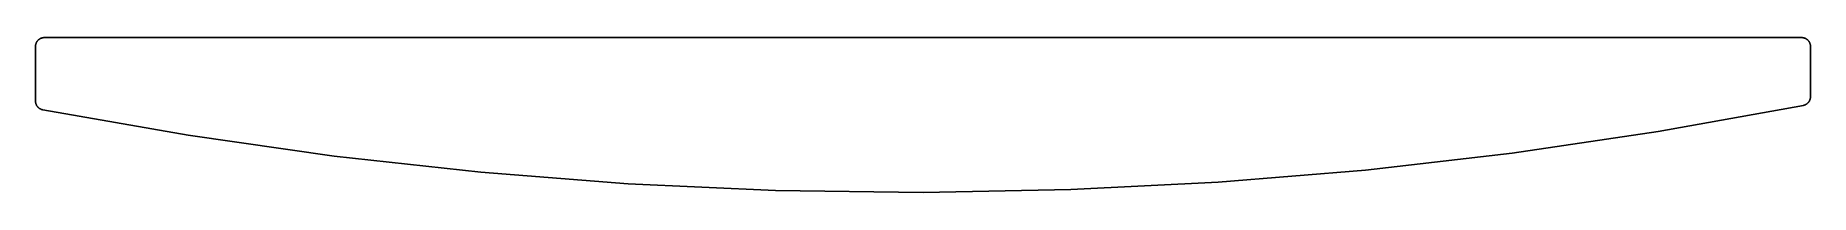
# Model space of a CAD drawing. Header units: millimetres. Extents: x -800 to 0, y -70 to 0.
import ezdxf

# ---------------------------------------------------------------- set-up
doc = ezdxf.new("R2010")
doc.units = ezdxf.units.MM
doc.header["$MEASUREMENT"] = 0
doc.layers.add('Default', color=18, linetype='Continuous', true_color=0x000000)

msp = doc.modelspace()

# ---------------------------------------------------------------- linework, layer by layer
at = {"layer": 'Default'}
for p, q in [((-796.14, 0), (-796, 0)), ((-4, 0), (-796, 0)), ((-3.86, 0), (-4, 0)), ((-800, -3.86), (-799.99, -3.73)), ((-800, -4), (-800, -3.86)), ((-800, -4), (-800, -28.7)), ((-799.99, -3.73), (-799.98, -3.59)), ((-799.98, -3.59), (-799.96, -3.46)), ((-799.96, -3.46), (-799.94, -3.32)), ((-799.94, -3.32), (-799.92, -3.19)), ((-799.92, -3.19), (-799.89, -3.05)), ((-799.89, -3.05), (-799.85, -2.92)), ((-799.85, -2.92), (-799.81, -2.79)), ((-799.81, -2.79), (-799.77, -2.66)), ((-799.77, -2.66), (-799.72, -2.53)), ((-799.72, -2.53), (-799.67, -2.41)), ((-799.67, -2.41), (-799.61, -2.28)), ((-799.61, -2.28), (-799.55, -2.16)), ((-799.55, -2.16), (-799.49, -2.04)), ((-799.49, -2.04), (-799.42, -1.92)), ((-799.42, -1.92), (-799.34, -1.81)), ((-799.34, -1.81), (-799.27, -1.69)), ((-799.27, -1.69), (-799.19, -1.58)), ((-799.19, -1.58), (-799.1, -1.48)), ((-799.1, -1.48), (-799.01, -1.37)), ((-799.01, -1.37), (-798.92, -1.27)), ((-798.92, -1.27), (-798.83, -1.17)), ((-798.83, -1.17), (-798.73, -1.08)), ((-798.73, -1.08), (-798.63, -0.99)), ((-798.63, -0.99), (-798.52, -0.9)), ((-798.52, -0.9), (-798.42, -0.81)), ((-798.42, -0.81), (-798.31, -0.73)), ((-798.31, -0.73), (-798.19, -0.66)), ((-798.19, -0.66), (-798.08, -0.58)), ((-798.08, -0.58), (-797.96, -0.51)), ((-797.96, -0.51), (-797.84, -0.45)), ((-797.84, -0.45), (-797.72, -0.39)), ((-797.72, -0.39), (-797.59, -0.33)), ((-797.59, -0.33), (-797.47, -0.28)), ((-797.47, -0.28), (-797.34, -0.23)), ((-797.34, -0.23), (-797.21, -0.19)), ((-797.21, -0.19), (-797.08, -0.15)), ((-797.08, -0.15), (-796.95, -0.11)), ((-796.95, -0.11), (-796.81, -0.08)), ((-796.81, -0.08), (-796.68, -0.06)), ((-796.68, -0.06), (-796.54, -0.04)), ((-796.54, -0.04), (-796.41, -0.02)), ((-796.41, -0.02), (-796.27, -0.01)), ((-796.27, -0.01), (-796.14, 0)), ((-3.73, -0.01), (-3.86, 0)), ((-3.59, -0.02), (-3.73, -0.01)), ((-3.46, -0.04), (-3.59, -0.02)), ((-3.32, -0.06), (-3.46, -0.04)), ((-3.19, -0.08), (-3.32, -0.06)), ((-3.05, -0.11), (-3.19, -0.08)), ((-2.92, -0.15), (-3.05, -0.11)), ((-2.79, -0.19), (-2.92, -0.15)), ((-2.66, -0.23), (-2.79, -0.19)), ((-2.53, -0.28), (-2.66, -0.23)), ((-2.41, -0.33), (-2.53, -0.28)), ((-2.28, -0.39), (-2.41, -0.33)), ((-2.16, -0.45), (-2.28, -0.39)), ((-2.04, -0.51), (-2.16, -0.45)), ((-1.92, -0.58), (-2.04, -0.51)), ((-1.81, -0.66), (-1.92, -0.58)), ((-1.69, -0.73), (-1.81, -0.66)), ((-1.58, -0.81), (-1.69, -0.73)), ((-1.48, -0.9), (-1.58, -0.81)), ((-1.37, -0.99), (-1.48, -0.9)), ((-1.27, -1.08), (-1.37, -0.99)), ((-1.17, -1.17), (-1.27, -1.08)), ((-1.08, -1.27), (-1.17, -1.17)), ((-0.99, -1.37), (-1.08, -1.27)), ((-0.9, -1.48), (-0.99, -1.37)), ((-0.81, -1.58), (-0.9, -1.48)), ((-0.73, -1.69), (-0.81, -1.58)), ((-0.66, -1.81), (-0.73, -1.69)), ((-0.58, -1.92), (-0.66, -1.81)), ((-0.51, -2.04), (-0.58, -1.92)), ((-0.45, -2.16), (-0.51, -2.04)), ((-0.39, -2.28), (-0.45, -2.16)), ((-0.33, -2.41), (-0.39, -2.28)), ((-0.28, -2.53), (-0.33, -2.41)), ((-0.23, -2.66), (-0.28, -2.53)), ((-0.19, -2.79), (-0.23, -2.66)), ((-0.15, -2.92), (-0.19, -2.79)), ((-0.11, -3.05), (-0.15, -2.92)), ((-0.08, -3.19), (-0.11, -3.05)), ((-0.06, -3.32), (-0.08, -3.19)), ((-0.04, -3.46), (-0.06, -3.32)), ((-0.02, -3.59), (-0.04, -3.46)), ((-0.01, -3.73), (-0.02, -3.59)), ((0, -3.86), (-0.01, -3.73)), ((0, -4), (0, -3.86)), ((0, -4), (0, -26.72)), ((-800, -28.84), (-800, -28.7)), ((-799.99, -28.98), (-800, -28.84)), ((-799.98, -29.11), (-799.99, -28.98)), ((-799.96, -29.25), (-799.98, -29.11)), ((-799.94, -29.39), (-799.96, -29.25)), ((-799.91, -29.52), (-799.94, -29.39)), ((-799.88, -29.66), (-799.91, -29.52)), ((-799.85, -29.79), (-799.88, -29.66)), ((-799.81, -29.92), (-799.85, -29.79)), ((-799.76, -30.05), (-799.81, -29.92)), ((-799.72, -30.18), (-799.76, -30.05)), ((-799.66, -30.31), (-799.72, -30.18)), ((-799.6, -30.43), (-799.66, -30.31)), ((-799.54, -30.56), (-799.6, -30.43)), ((-799.48, -30.68), (-799.54, -30.56)), ((-799.41, -30.8), (-799.48, -30.68)), ((-799.33, -30.91), (-799.41, -30.8)), ((-799.25, -31.03), (-799.33, -30.91)), ((-799.17, -31.14), (-799.25, -31.03)), ((-799.08, -31.25), (-799.17, -31.14)), ((-798.99, -31.35), (-799.08, -31.25)), ((-798.9, -31.45), (-798.99, -31.35)), ((-798.8, -31.55), (-798.9, -31.45)), ((-798.7, -31.65), (-798.8, -31.55)), ((-798.6, -31.74), (-798.7, -31.65)), ((-798.49, -31.83), (-798.6, -31.74)), ((-798.39, -31.91), (-798.49, -31.83)), ((-798.27, -31.99), (-798.39, -31.91)), ((-798.16, -32.07), (-798.27, -31.99)), ((-68.69, -42.5), (-3.22, -30.64)), ((-3.09, -30.61), (-3.22, -30.64)), ((-2.96, -30.58), (-3.09, -30.61)), ((-2.82, -30.54), (-2.96, -30.58)), ((-2.69, -30.5), (-2.82, -30.54)), ((-2.56, -30.45), (-2.69, -30.5)), ((-2.44, -30.4), (-2.56, -30.45)), ((-2.31, -30.34), (-2.44, -30.4)), ((-2.19, -30.28), (-2.31, -30.34)), ((-2.07, -30.22), (-2.19, -30.28)), ((-1.95, -30.15), (-2.07, -30.22)), ((-1.83, -30.08), (-1.95, -30.15)), ((-1.72, -30), (-1.83, -30.08)), ((-1.6, -29.92), (-1.72, -30)), ((-1.5, -29.83), (-1.6, -29.92)), ((-1.39, -29.75), (-1.5, -29.83)), ((-1.29, -29.66), (-1.39, -29.75)), ((-1.19, -29.56), (-1.29, -29.66)), ((-1.09, -29.46), (-1.19, -29.56)), ((-1, -29.36), (-1.09, -29.46)), ((-0.91, -29.26), (-1, -29.36)), ((-0.82, -29.15), (-0.91, -29.26)), ((-0.74, -29.04), (-0.82, -29.15)), ((-0.66, -28.92), (-0.74, -29.04)), ((-0.59, -28.81), (-0.66, -28.92)), ((-0.52, -28.69), (-0.59, -28.81)), ((-0.45, -28.57), (-0.52, -28.69)), ((-0.39, -28.45), (-0.45, -28.57)), ((-0.34, -28.32), (-0.39, -28.45)), ((-0.28, -28.19), (-0.34, -28.32)), ((-0.23, -28.06), (-0.28, -28.19)), ((-0.19, -27.93), (-0.23, -28.06)), ((-0.15, -27.8), (-0.19, -27.93)), ((-0.12, -27.67), (-0.15, -27.8)), ((-0.08, -27.54), (-0.12, -27.67)), ((-0.06, -27.4), (-0.08, -27.54)), ((-0.04, -27.26), (-0.06, -27.4)), ((-0.02, -27.13), (-0.04, -27.26)), ((-0.01, -26.99), (-0.02, -27.13)), ((0, -26.85), (-0.01, -26.99)), ((0, -26.72), (0, -26.85)), ((-798.04, -32.14), (-798.16, -32.07)), ((-797.92, -32.21), (-798.04, -32.14)), ((-797.8, -32.27), (-797.92, -32.21)), ((-797.67, -32.33), (-797.8, -32.27)), ((-797.55, -32.39), (-797.67, -32.33)), ((-797.42, -32.44), (-797.55, -32.39)), ((-797.29, -32.49), (-797.42, -32.44)), ((-797.16, -32.53), (-797.29, -32.49)), ((-797.03, -32.57), (-797.16, -32.53)), ((-796.89, -32.6), (-797.03, -32.57)), ((-796.76, -32.63), (-796.89, -32.6)), ((-796.76, -32.63), (-731.23, -44.16)), ((-731.23, -44.16), (-665.36, -53.58)), ((-134.51, -52.25), (-68.69, -42.5)), ((-665.36, -53.58), (-599.23, -60.89)), ((-200.61, -59.89), (-134.51, -52.25)), ((-599.23, -60.89), (-532.89, -66.06)), ((-266.92, -65.39), (-200.61, -59.89)), ((-532.89, -66.06), (-466.42, -69.1)), ((-466.42, -69.1), (-399.89, -70)), ((-399.89, -70), (-333.37, -68.76)), ((-333.37, -68.76), (-266.92, -65.39))]:
    msp.add_line(p, q, dxfattribs=at)

doc.saveas('drawing.dxf')
